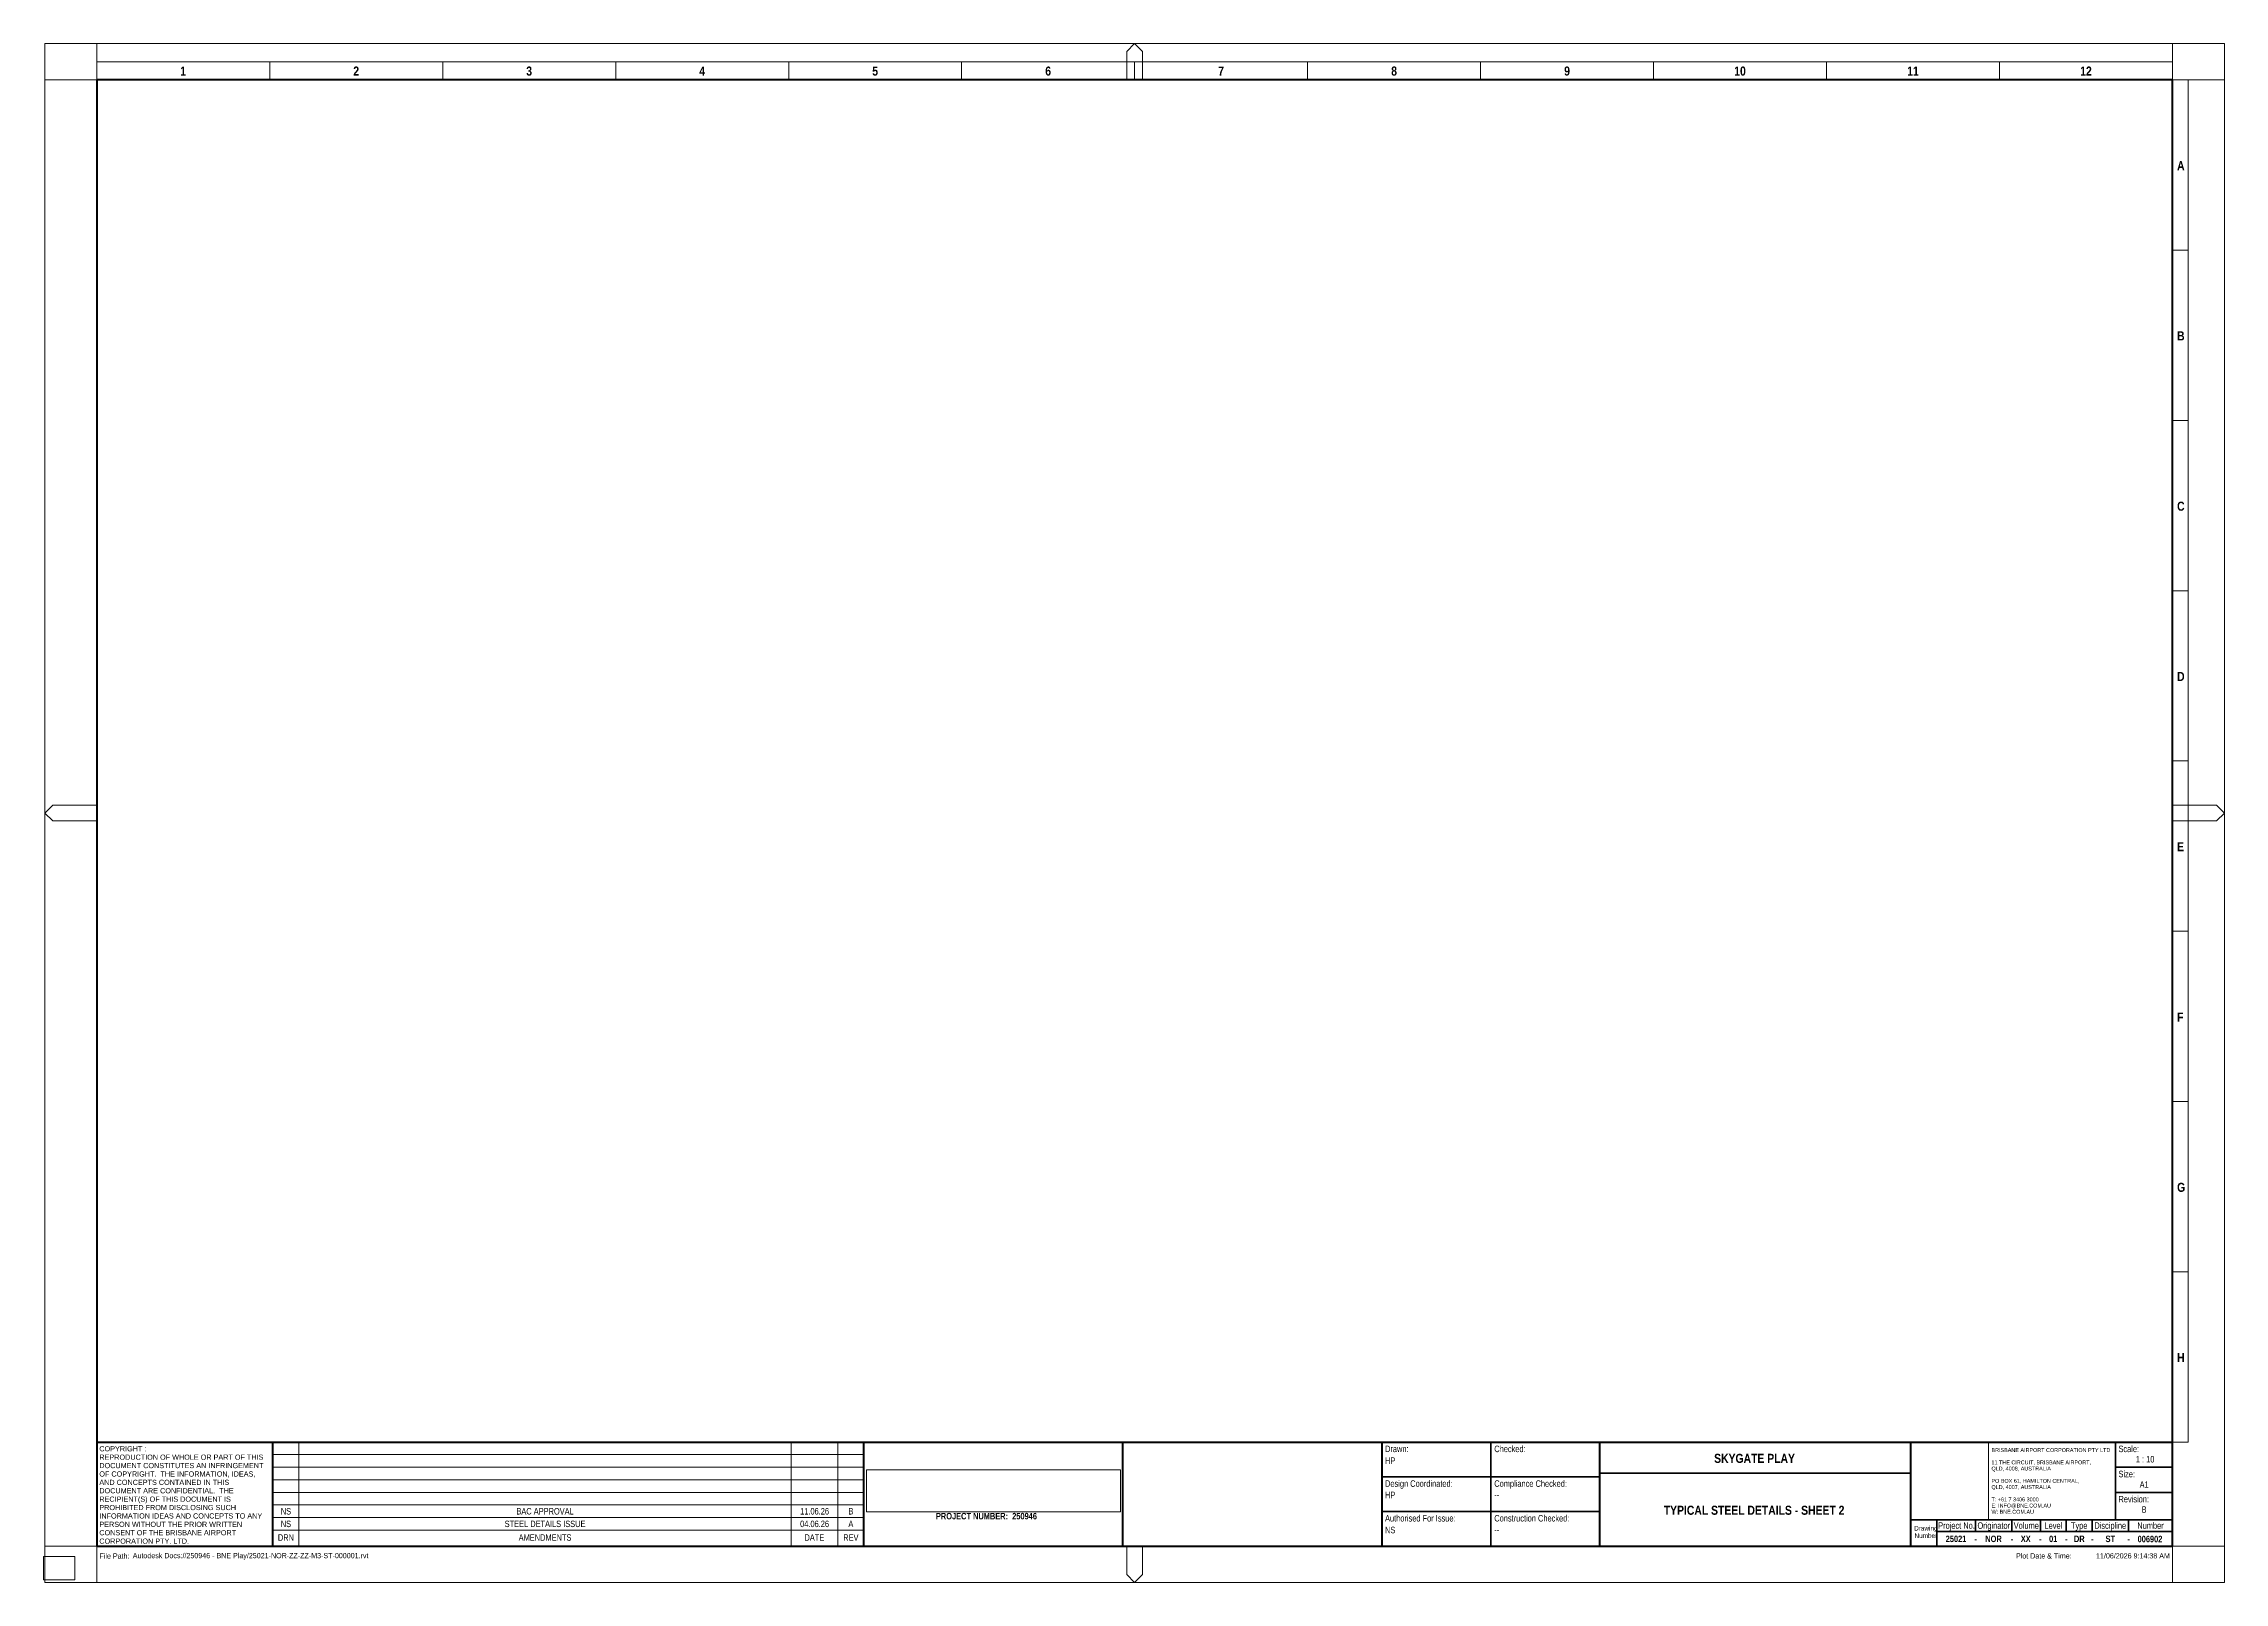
# Paper-space layout 'Layout1' of a CAD drawing. Header units: millimetres. Extents: x 0 to 841, y -1 to 593.
import ezdxf

# ---------------------------------------------------------------- set-up
doc = ezdxf.new("R2010")
doc.units = ezdxf.units.MM
for name, color, linetype, lineweight in [('A-010-M_LINE-T', 151, 'Continuous', 13), ('Z-000-P_SCHED', 231, 'Continuous', 13), ('Z-020-M_TITLE_BLOCK', 6, 'Continuous', 18), ('Z-020-M_TITLE_BLOCK_M', 33, 'Continuous', 35), ('Z-020-M_TITLE_BLOCK_T', 151, 'Continuous', 18), ('Z-020-M_TITLE_BLOCK_W', 214, 'Continuous', 70)]:
    doc.layers.add(name, color=color, linetype=linetype, lineweight=lineweight)
doc.styles.add('Arial', font='arial.ttf', dxfattribs={"height": 2})
doc.styles.add('Arial Narrow', font='ARIALN.TTF', dxfattribs={"height": 2.5})
doc.styles.add('Arial Narrow_1', font='ARIALN.TTF', dxfattribs={"height": 1.8})
doc.styles.add('Arial Narrow_2', font='ARIALN.TTF', dxfattribs={"height": 2})
doc.styles.add('Arial Narrow_B', font='ARIALNB.TTF', dxfattribs={"height": 3.5})
doc.styles.add('Arial Narrow_B_1', font='ARIALNB.TTF', dxfattribs={"height": 2.5})
doc.styles.add('Arial_1', font='arial.ttf', dxfattribs={"height": 1.5})
picture_1 = doc.add_image_def('image1.jpg', size_in_pixel=(1878, 311))
picture_2 = doc.add_image_def('image2.png', size_in_pixel=(3200, 3200))

# ---------------------------------------------------------------- blocks, each defined once
blk = doc.blocks.new('BAC_TB-A1 Landscape - Type 1-3834548-TYPICAL STEEL DETAILS - SHEET 2')
at = {"layer": 'Z-020-M_TITLE_BLOCK'}
for p, q in [((841.5, 593), (0.5, 593)), ((0.5, 593), (0.5, -1)), ((841.5, -1), (841.5, 593)), ((0.5, -1), (841.5, -1))]:
    blk.add_line(p, q, dxfattribs=at)
at = {"layer": 'Z-020-M_TITLE_BLOCK_M'}
for p, q in [((558.5, 13), (558.5, 53.17)), ((799.5, 23.17), (799.5, 53.17)), ((799.5, 43.47), (821.5, 43.47)), ((516.5, 39.78), (600.5, 39.78)), ((600.5, 41.17), (720.5, 41.17)), ((799.5, 33.76), (821.5, 33.76)), ((516.5, 26.39), (600.5, 26.39)), ((720.5, 23.17), (821.5, 23.17)), ((730.5, 23.17), (730.5, 13)), ((730.5, 18.67), (821.5, 18.67)), ((745.5, 18.67), (745.5, 23.17)), ((759.5, 18.67), (759.5, 23.17)), ((770.5, 18.67), (770.5, 23.17)), ((780.5, 18.67), (780.5, 23.17)), ((790.5, 18.67), (790.5, 23.17)), ((804.5, 18.67), (804.5, 23.17))]:
    blk.add_line(p, q, dxfattribs=at)
at = {"layer": 'Z-020-M_TITLE_BLOCK_T'}
for p, q in [((20.5, 593), (20.5, 579)), ((421, 593), (418, 590)), ((418, 590), (418, 579)), ((424, 590), (421, 593)), ((424, 579), (424, 590)), ((821.5, 593), (821.5, 579)), ((20.5, 586), (821.5, 586)), ((87.25, 579), (87.25, 586)), ((154, 579), (154, 586)), ((220.75, 579), (220.75, 586)), ((287.5, 579), (287.5, 586)), ((354.25, 579), (354.25, 586)), ((421, 579), (421, 586)), ((487.75, 579), (487.75, 586)), ((554.5, 579), (554.5, 586)), ((621.25, 579), (621.25, 586)), ((688, 579), (688, 586)), ((754.75, 579), (754.75, 586)), ((20.5, 579), (0.5, 579)), ((821.5, 579), (841.5, 579)), ((827.5, 53.17), (827.5, 579)), ((821.5, 513.27), (827.5, 513.27)), ((821.5, 447.54), (827.5, 447.54)), ((821.5, 381.81), (827.5, 381.81)), ((821.5, 316.08), (827.5, 316.08)), ((0.5, 296), (3.5, 299)), ((3.5, 293), (0.5, 296)), ((3.5, 299), (20.5, 299)), ((838.5, 299), (821.5, 299)), ((841.5, 296), (838.5, 299)), ((838.5, 293), (841.5, 296)), ((20.5, 293), (3.5, 293)), ((821.5, 293), (838.5, 293)), ((821.5, 250.36), (827.5, 250.36)), ((821.5, 184.63), (827.5, 184.63)), ((821.5, 118.9), (827.5, 118.9)), ((98.5, 13), (98.5, 53.17)), ((288.5, 13), (288.5, 53.17)), ((306.5, 13), (306.5, 53.17)), ((750.5, 51.67), (750.5, 25.56)), ((821.5, 53.17), (827.5, 53.17)), ((20.5, 13), (0.5, 13)), ((20.5, -1), (20.5, 13)), ((418, 2), (418, 13)), ((424, 13), (424, 2)), ((821.5, 13), (841.5, 13)), ((821.5, -1), (821.5, 13)), ((421, -1), (418, 2)), ((424, 2), (421, -1))]:
    blk.add_line(p, q, dxfattribs=at)
at = {"layer": 'Z-020-M_TITLE_BLOCK_W'}
for p, q in [((20.5, 579), (20.5, 13)), ((821.5, 579), (20.5, 579)), ((821.5, 13), (821.5, 579)), ((20.5, 53.17), (821.5, 53.17)), ((88.5, 13), (88.5, 53.17)), ((316.5, 13), (316.5, 53.17)), ((416.5, 13), (416.5, 53.17)), ((516.5, 13), (516.5, 53.17)), ((600.5, 13), (600.5, 53.17)), ((720.5, 13), (720.5, 53.17)), ((20.5, 13), (821.5, 13))]:
    blk.add_line(p, q, dxfattribs=at)
at = {"layer": 'Z-020-M_TITLE_BLOCK', "lineweight": 13, "attachment_point": 1}
for s, insert, char_height, width, style in [('\\fArial Narrow|b1|i0|c0|p34|;1', (52.74, 584.15), 3.5, 2.7257, 'Arial Narrow_B'), ('\\fArial Narrow|b1|i0|c0|p34|;2', (119.5, 584.15), 3.5, 2.7257, 'Arial Narrow_B'), ('\\fArial Narrow|b1|i0|c0|p34|;3', (186.24, 584.15), 3.5, 2.7257, 'Arial Narrow_B'), ('\\fArial Narrow|b1|i0|c0|p34|;4', (253, 584.15), 3.5, 2.7257, 'Arial Narrow_B'), ('\\fArial Narrow|b1|i0|c0|p34|;5', (319.74, 584.15), 3.5, 2.7257, 'Arial Narrow_B'), ('\\fArial Narrow|b1|i0|c0|p34|;6', (386.5, 584.15), 3.5, 2.7257, 'Arial Narrow_B'), ('\\fArial Narrow|b1|i0|c0|p34|;7', (453.24, 584.15), 3.5, 2.7257, 'Arial Narrow_B'), ('\\fArial Narrow|b1|i0|c0|p34|;8', (520, 584.15), 3.5, 2.7257, 'Arial Narrow_B'), ('\\fArial Narrow|b1|i0|c0|p34|;9', (586.74, 584.15), 3.5, 2.7257, 'Arial Narrow_B'), ('10', (652.37, 584.15), 3.5, 5.4515, 'Arial Narrow_B'), ('11', (719.12, 584.15), 3.5, 5.4515, 'Arial Narrow_B'), ('12', (785.87, 584.15), 3.5, 5.4515, 'Arial Narrow_B'), ('\\fArial Narrow|b1|i0|c0|p34|;A', (823.25, 547.64), 3.5, 3.0464, 'Arial Narrow_B'), ('\\fArial Narrow|b1|i0|c0|p34|;B', (823.25, 481.91), 3.5, 3.0464, 'Arial Narrow_B'), ('\\fArial Narrow|b1|i0|c0|p34|;C', (823.25, 416.18), 3.5, 3.0464, 'Arial Narrow_B'), ('\\fArial Narrow|b1|i0|c0|p34|;D', (823.25, 350.45), 3.5, 3.0464, 'Arial Narrow_B'), ('\\fArial Narrow|b1|i0|c0|p34|;E', (823.25, 284.72), 3.5, 3.0464, 'Arial Narrow_B'), ('\\fArial Narrow|b1|i0|c0|p34|;F', (823.25, 218.99), 3.5, 3.0464, 'Arial Narrow_B'), ('\\fArial Narrow|b1|i0|c0|p34|;G', (823.25, 153.26), 3.5, 3.0464, 'Arial Narrow_B'), ('\\fArial Narrow|b1|i0|c0|p34|;H', (823.25, 87.54), 3.5, 3.0464, 'Arial Narrow_B'), ('COPYRIGHT :', (21.5, 51.59), 2, 22.2869, 'Arial'), ('Drawn:', (517.62, 51.79), 2.5, 10.903, 'Arial Narrow'), ('Checked:', (559.78, 51.79), 2.5, 14.6709, 'Arial Narrow'), ('BRISBANE AIRPORT CORPORATION PTY LTD', (751.62, 50.84), 1.5, 55.7173, 'Arial_1'), ('Scale:', (800.63, 51.79), 2.5, 9.7004, 'Arial Narrow'), ('REPRODUCTION OF WHOLE OR PART OF THIS ', (21.5, 48.34), 2, 79.0464, 'Arial'), ('DOCUMENT CONSTITUTES AN INFRINGEMENT ', (21.5, 45.1), 2, 78.886, 'Arial'), ('QLD, 4008, AUSTRALIA', (751.62, 43.7), 1.5, 28.0591, 'Arial_1'), ('11 THE CIRCUIT, BRISBANE AIRPORT,', (751.62, 46.08), 1.5, 46.7384, 'Arial_1'), ('Size:', (800.63, 42.09), 2.5, 7.7764, 'Arial Narrow'), ('AND CONCEPTS CONTAINED IN THIS ', (21.5, 38.62), 2, 62.8523, 'Arial'), ('OF COPYRIGHT.  THE INFORMATION, IDEAS, ', (21.5, 41.86), 2, 75.038, 'Arial'), ('DOCUMENT ARE CONFIDENTIAL.  THE ', (21.5, 35.38), 2, 64.8565, 'Arial'), ('Design Coordinated:', (517.62, 38.4), 2.5, 31.5865, 'Arial Narrow'), ('Compliance Checked:', (559.78, 38.4), 2.5, 33.9915, 'Arial Narrow'), ('QLD, 4007, AUSTRALIA', (751.62, 36.55), 1.5, 28.0591, 'Arial_1'), ('PO BOX 61, HAMILTON CENTRAL,', (751.62, 38.94), 1.5, 41.3671, 'Arial_1'), ('A1', (808.8, 38.01), 2.5, 4.2489, 'Arial Narrow'), ('RECIPIENT(S) OF THIS DOCUMENT IS ', (21.5, 32.14), 2, 63.4937, 'Arial'), ('PROHIBITED FROM DISCLOSING SUCH ', (21.5, 28.9), 2, 65.9789, 'Arial'), ('INFORMATION IDEAS AND CONCEPTS TO ANY ', (21.5, 25.66), 2, 78.405, 'Arial'), ('W: BNE.COM.AU', (751.62, 27.03), 1.5, 20.2025, 'Arial_1'), ('T: +61 7 3406 3000', (751.62, 31.79), 1.5, 22.5274, 'Arial_1'), ('E: INFO@BNE.COM.AU', (751.62, 29.41), 1.5, 28.0591, 'Arial_1'), ('Revision:', (800.63, 32.39), 2.5, 14.3502, 'Arial Narrow'), ('CONSENT OF THE BRISBANE AIRPORT ', (21.5, 19.17), 2, 66.1392, 'Arial'), ('PERSON WITHOUT THE PRIOR WRITTEN ', (21.5, 22.42), 2, 69.1055, 'Arial'), ('DRN', (90.4, 17.56), 2.5, 7.4557, 'Arial Narrow'), ('AMENDMENTS', (183.31, 17.56), 2.5, 24.692, 'Arial Narrow'), ('DATE', (293.6, 17.56), 2.5, 9.2996, 'Arial Narrow'), ('REV', (308.55, 17.56), 2.5, 7.135, 'Arial Narrow'), ('Authorised For Issue:', (517.62, 25.01), 2.5, 33.0295, 'Arial Narrow'), ('Construction Checked:', (559.78, 25.01), 2.5, 35.1139, 'Arial Narrow'), ('Drawing ', (721.79, 20.8), 1.8, 8.9789, 'Arial Narrow_1'), ('Number', (721.92, 17.96), 1.8, 8.6582, 'Arial Narrow_1'), ('Project No.', (731.05, 22.18), 2.5, 17.1561, 'Arial Narrow'), ('Originator', (746.22, 22.18), 2.5, 15.2321, 'Arial Narrow'), ('Volume', (760.21, 22.18), 2.5, 11.7848, 'Arial Narrow'), ('Level', (772.09, 22.18), 2.5, 8.3376, 'Arial Narrow'), ('Type', (782.29, 22.18), 2.5, 7.7764, 'Arial Narrow'), ('Discipline', (791.33, 22.18), 2.5, 14.9916, 'Arial Narrow'), ('Number', (807.9, 22.18), 2.5, 12.2658, 'Arial Narrow'), ('CORPORATION PTY. LTD.', (21.5, 15.93), 2, 42.5696, 'Arial'), ('File Path:', (21.55, 10.19), 2, 12.1857, 'Arial Narrow_2'), ('\\fArial Narrow|b1|i0|c0|p34|;-', (745.01, 16.99), 2.5, 0.4008, 'Arial Narrow_B_1'), ('\\fArial Narrow|b1|i0|c0|p34|;-', (759.09, 16.99), 2.5, 0.4008, 'Arial Narrow_B_1'), ('Plot Date & Time:', (761.09, 10.23), 2, 22.4473, 'Arial Narrow_2'), ('\\fArial Narrow|b1|i0|c0|p34|;-', (770, 16.99), 2.5, 0.4008, 'Arial Narrow_B_1'), ('\\fArial Narrow|b1|i0|c0|p34|;-', (780.02, 16.99), 2.5, 0.4008, 'Arial Narrow_B_1'), ('\\fArial Narrow|b1|i0|c0|p34|;-', (790.04, 16.99), 2.5, 0.4008, 'Arial Narrow_B_1'), ('\\fArial Narrow|b1|i0|c0|p34|;-', (804.05, 16.99), 2.5, 0.4008, 'Arial Narrow_B_1')]:
    blk.add_mtext(s, dxfattribs=dict(at, insert=insert, char_height=char_height, width=width, style=style))
at = {"layer": 'Z-020-M_TITLE_BLOCK'}
image = blk.add_image(picture_2, insert=(720.5, 23.17), size_in_units=(30, 30), dxfattribs=at)
image.dxf.flags = 7
image = blk.add_image(picture_1, insert=(317.57, 26.18), size_in_units=(97.99, 16.23), dxfattribs=at)
image.dxf.flags = 7

psp = doc.layouts.get("Layout1")

# ---------------------------------------------------------------- linework, layer by layer
at = {"layer": 'A-010-M_LINE-T'}
for p, q in [((316.5, 53.17), (88.5, 53.17)), ((88.5, 28.91), (88.5, 53.17)), ((98.5, 28.91), (98.5, 53.17)), ((288.51, 28.91), (288.51, 53.17)), ((306.49, 28.91), (306.49, 53.17)), ((316.5, 28.91), (316.5, 53.17)), ((316.5, 48.32), (88.5, 48.32)), ((316.5, 43.47), (88.5, 43.47)), ((316.5, 38.61), (88.5, 38.61)), ((316.5, 33.76), (88.5, 33.76)), ((316.5, 28.91), (88.5, 28.91)), ((88.5, 24.06), (88.5, 28.91)), ((98.5, 24.06), (98.5, 28.91)), ((288.51, 24.06), (288.51, 28.91)), ((306.49, 24.06), (306.49, 28.91)), ((316.5, 24.06), (316.5, 28.91)), ((98.5, 24.06), (88.5, 24.06)), ((88.5, 19.21), (88.5, 24.06)), ((98.5, 19.21), (88.5, 19.21)), ((288.51, 24.06), (98.5, 24.06)), ((98.5, 19.21), (98.5, 24.06)), ((288.51, 19.21), (98.5, 19.21)), ((306.49, 24.06), (288.51, 24.06)), ((288.51, 19.21), (288.51, 24.06)), ((306.49, 19.21), (288.51, 19.21)), ((316.5, 24.06), (306.49, 24.06)), ((306.49, 19.21), (306.49, 24.06)), ((316.5, 19.21), (306.49, 19.21)), ((316.5, 19.21), (316.5, 24.06))]:
    psp.add_line(p, q, dxfattribs=at)

# ---------------------------------------------------------------- block references
at = {"layer": 'Z-020-M_TITLE_BLOCK', "lineweight": 13}
psp.add_blockref('BAC_TB-A1 Landscape - Type 1-3834548-TYPICAL STEEL DETAILS - SHEET 2', (0, 0), dxfattribs=at)

# ---------------------------------------------------------------- texts
at = {"layer": 'Z-000-P_SCHED', "char_height": 2.5, "attachment_point": 2, "line_spacing_factor": 0.974696, "style": 'Arial Narrow'}
for s, insert, width in [('NS', (93.5, 27.71), 4.7896), ('BAC APPROVAL', (193.5, 27.71), 26.6191), ('11.06.26', (297.5, 27.71), 13.3249), ('B', (311.5, 27.71), 2.3027), ('NS', (93.5, 22.85), 4.7896), ('STEEL DETAILS ISSUE', (193.5, 22.85), 37.5493), ('04.06.26', (297.5, 22.85), 13.3249), ('A', (311.5, 22.85), 2.3027)]:
    psp.add_mtext(s, dxfattribs=dict(at, insert=insert, width=width))
at = {"layer": 'Z-020-M_TITLE_BLOCK', "lineweight": 13, "attachment_point": 1}
for s, insert, char_height, width, style in [('HP', (517.62, 47.24), 2.5, 4.8101, 'Arial Narrow'), ('SKYGATE PLAY', (644.61, 48.63), 3.5, 38.3207, 'Arial Narrow_B'), (' 1 : 10', (806.54, 47.8), 2.5, 9.6202, 'Arial Narrow'), ('HP', (517.62, 34), 2.5, 4.8101, 'Arial Narrow'), ('PROJECT NUMBER:  250946', (344.32, 25.83), 2.5, 47.1392, 'Arial Narrow_B_1'), ('--', (559.78, 34), 2.5, 2.2447, 'Arial Narrow'), ('TYPICAL STEEL DETAILS - SHEET 2', (625.17, 28.6), 3.5, 85.7004, 'Arial Narrow_B'), ('B', (809.55, 28.39), 2.5, 2.3249, 'Arial Narrow'), ('NS', (517.62, 20.48), 2.5, 4.8101, 'Arial Narrow'), ('--', (559.78, 20.48), 2.5, 2.2447, 'Arial Narrow'), ('25021', (733.97, 17.06), 2.5, 9.6202, 'Arial Narrow_B_1'), ('NOR', (749.24, 17.06), 2.5, 7.6962, 'Arial Narrow_B_1'), ('XX', (762.93, 17.06), 2.5, 4.6498, 'Arial Narrow_B_1'), ('01', (773.86, 17.06), 2.5, 3.8481, 'Arial Narrow_B_1'), ('DR', (783.44, 17.06), 2.5, 4.9705, 'Arial Narrow_B_1'), ('ST', (795.65, 17.06), 2.5, 4.4894, 'Arial Narrow_B_1'), ('006902', (808.01, 16.99), 2.5, 11.5443, 'Arial Narrow_B_1')]:
    psp.add_mtext(s, dxfattribs=dict(at, insert=insert, char_height=char_height, width=width, style=style))
at = {"layer": 'Z-020-M_TITLE_BLOCK', "lineweight": 13, "char_height": 2, "line_spacing_factor": 0.974696, "style": 'Arial Narrow_2'}
for s, insert, width, attachment_point in [('Autodesk Docs://250946 - BNE Play/25021-NOR-ZZ-ZZ-M3-ST-000001.rvt', (34.39, 10.34), 91.1453, 1), ('11/06/2026 9:14:38 AM', (820.48, 10.26), 28.5151, 3)]:
    psp.add_mtext(s, dxfattribs=dict(at, insert=insert, width=width, attachment_point=attachment_point))

# ---------------------------------------------------------------- viewports
at = {"layer": '0'}
psp.add_viewport(center=(6, 4.5), size=(12, 9), view_center_point=(6, 4.5), view_height=12, dxfattribs=at)

doc.saveas('drawing.dxf')
